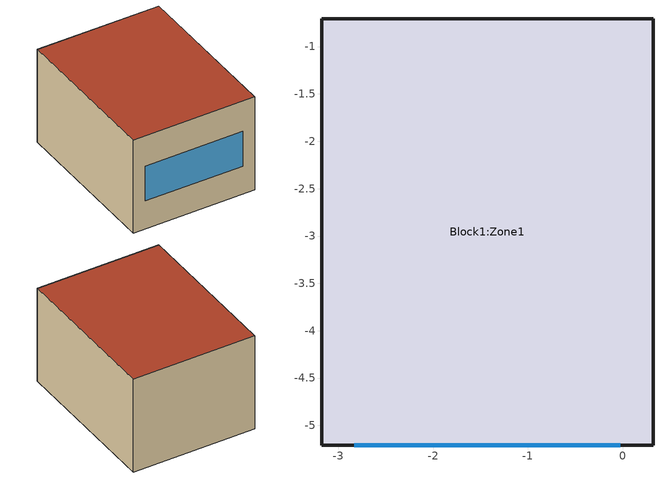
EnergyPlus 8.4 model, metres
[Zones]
Block1:Zone1
 floor ground (Project ground floor): 0.32,-5.21 -3.18,-5.21 -3.18,-0.71 0.32,-0.71 z0
 wall outside (Project wall): 0.32,-5.21 0.32,-0.71 -3.18,-0.71 -3.18,-5.21 0.32,-5.21 z0:2.8
 window (1001): -2.83,-5.21 -0.03,-5.21 z0.84:1.89
 roof outside (Project flat roof): -3.18,-5.21 0.32,-5.21 0.32,-0.71 -3.18,-0.71 z2.8
[Site:Location]
Simple-Office: Latitude {deg}=47.34; Longitude {deg}=7.36; Time Zone {hr}=1; Elevation {m}=260
[Site:GroundTemperature:BuildingSurface]
18, 18, 18, 18, 18, 18, 18, 18, 18, 18, 18, 18
[Site:GroundTemperature:Deep]
14, 14, 14, 14, 14, 14, 14, 14, 14, 14, 14, 14
[Site:GroundTemperature:Shallow]
14, 14, 14, 14, 14, 14, 14, 14, 14, 14, 14, 14
[Site:GroundTemperature:FCfactorMethod]
4.16, 5.3, 7.51, 9.61, 13.58, 15.67, 16.24, 15.18, 12.74, 9.69, 6.69, 4.7
[Site:GroundReflectance]
0.2, 0.2, 0.2, 0.2, 0.2, 0.2, 0.2, 0.2, 0.2, 0.2, 0.2, 0.2
[Site:GroundReflectance:SnowModifier]
2, 2
[Building]
Building: North Axis {deg}=0; Terrain=Suburbs; Loads Convergence Tolerance Value=.04; Temperature Convergence Tolerance Value {deltaC}=.4; Solar Distribution=FullExterior; Maximum Number of Warmup Days=25; Minimum Number of Warmup Days=6
[Material:NoMass]
3_RVAL_3: Roughness=Rough; Thermal Resistance {m2-K/W}=.18; Thermal Absorptance=0.9; Solar Absorptance=0.7; Visible Absorptance=0.7
[Construction]
Project ground floor: Urea Formaldehyde Foam_0.1327, Cast Concrete_0.1, Floor/Roof Screed_0.07, Timber Flooring_0.03
Project flat roof: Asphalt_0.01, MW Glass Wool (rolls)_0.1445, 3_RVAL_3, Plasterboard_0.013
Project wall: Brickwork Outer Leaf_0.1, XPS Extruded Polystyrene  - CO2 Blowing_0.0795, Concrete Block (Medium)_0.1, Gypsum Plastering_0.013
1001: 38, 1002, 2
2001: 20005, 38, 1002, 2
[WindowMaterial:Gas]
1002: Gas Type=Air; Thickness {m}=.013
[WindowMaterial:Glazing] Optical Data Type=SpectralAverage; Thickness {m}=.003; Infrared Transmittance at Normal Incidence=0; Front Side Infrared Hemispherical Emissivity=.84; Conductivity {W/m-K}=.9; Dirt Correction Factor for Solar and Visible Transmittance=1
Name | Solar Transmittance at Normal Incidence | Front Side Solar Reflectance at Normal Incidence | Back Side Solar Reflectance at Normal Incidence | Visible Transmittance at Normal Incidence | Front Side Visible Reflectance at Normal Incidence | Back Side Visible Reflectance at Normal Incidence | Back Side Infrared Hemispherical Emissivity
2 | .837 | .075 | .075 | .898 | .081 | .081 | .84
38 | .74 | .09 | .1 | .82 | .11 | .12 | .2
[WindowMaterial:Shade]
20005: Solar Transmittance=.1; Solar Reflectance=.8; Visible Transmittance=.7; Visible Reflectance=.2; Infrared Hemispherical Emissivity=.9; Infrared Transmittance=0; Thickness {m}=.005; Conductivity {W/m-K}=.1; Shade to Glass Distance {m}=.05; Top Opening Multiplier=.5; Bottom Opening Multiplier=.5; Left-Side Opening Multiplier=.5; Right-Side Opening Multiplier=.5; Airflow Permeability=0
[Material] Roughness=Rough; Thermal Absorptance=0.9
Name | Thickness {m} | Conductivity {W/m-K} | Density {kg/m3} | Specific Heat {J/kg-K} | Solar Absorptance | Visible Absorptance
Urea Formaldehyde Foam_0.1327 | .1327 | 0.04 | 10 | 1400 | 0.6 | 0.6
Cast Concrete_0.1 | .1 | 1.13 | 2000 | 1000 | 0.6 | 0.6
Floor/Roof Screed_0.07 | .07 | 0.41 | 1200 | 840 | 0.73 | 0.73
Timber Flooring_0.03 | .03 | 0.14 | 650 | 1200 | 0.78 | 0.78
Asphalt_0.01 | .01 | 0.7 | 2100 | 1000 | 0.85 | 0.9
MW Glass Wool (rolls)_0.1445 | .1445 | 0.04 | 12 | 840 | 0.6 | 0.6
Plasterboard_0.013 | .013 | 0.25 | 2800 | 896 | 0.5 | 0.5
Brickwork Outer Leaf_0.1 | .1 | 0.84 | 1700 | 800 | 0.7 | 0.7
XPS Extruded Polystyrene  - CO2 Blowing_0.0795 | .0795 | 0.034 | 35 | 1400 | 0.6 | 0.6
Concrete Block (Medium)_0.1 | .1 | 0.51 | 1400 | 1000 | 0.6 | 0.6
Gypsum Plastering_0.013 | .013 | 0.4 | 1000 | 1000 | 0.5 | 0.5
[WindowProperty:ShadingControl]
1001: Shading Type=ExteriorShade; Construction with Shading=2001; Shading Control Type=AlwaysOn; Schedule=Off; Shading Control Is Scheduled=Yes; Glare Control Is Active=No; Type of Slat Angle Control for Blinds=FixedSlatAngle; Setpoint 2 {W/m2 or deg C}=0
[Zone]
Block1:Zone1: Type=1; Multiplier=1; Volume {m3}=31.9657; Floor Area {m2}=11.4163; Zone Inside Convection Algorithm=TARP
[PEOPLE]
People Block1:Zone1: Zone or ZoneList=Block1:Zone1; Number of People Schedule=Block1:Zone1NumberOfOccupants; Number of People Calculation Method=People; Number of People=1; Fraction Radiant=.3; Sensible Heat Fraction=AUTOCALCULATE; Activity Level Schedule=Block1:Zone1AverageGains; Carbon Dioxide Generation Rate {m3/s-W}=3.82e-08; Enable ASHRAE 55 Comfort Warnings=No; Mean Radiant Temperature Calculation Type=ZoneAveraged; Work Efficiency Schedule=Work efficiency; Clothing Insulation Calculation Method=ClothingInsulationSchedule; Clothing Insulation Schedule=Clothing Schedule 102; Air Velocity Schedule=AirVelocitySchedule; Thermal Comfort Model 1 Type=Fanger
[Lights]
Block1:Zone1 General lighting: Zone or ZoneList=Block1:Zone1; Schedule=Block1:Zone1LightState; Design Level Calculation Method=LightingLevel; Lighting Level {W}=228.326; Return Air Fraction=0; Fraction Radiant=.42; Fraction Visible=.18; Fraction Replaceable=1
[ElectricEquipment]
Block1:Zone1 Equipment 1: Zone or ZoneList=Block1:Zone1; Schedule=2867; Design Level Calculation Method=EquipmentLevel; Design Level {W}=134.3699; Fraction Latent=0; Fraction Radiant=.2; Fraction Lost=0
[WaterUse:Equipment]
DHW Block1:Zone1: Peak Flow Rate {m3/s}=7.92799e-08; Flow Rate Fraction Schedule=2864; Target Temperature Schedule=DHW Supply Temperature Block1:Zone1; Hot Water Supply Temperature Schedule=DHW Supply Temperature Block1:Zone1; Cold Water Supply Temperature Schedule=DHW Mains Temperature Block1:Zone1; Zone=Block1:Zone1
[Daylighting:Controls]
Block1:Zone1: Total Daylighting Reference Points=1; X-Coordinate of First Reference Point {m}=-.928; Y-Coordinate of First Reference Point {m}=-2.458; Z-Coordinate of First Reference Point {m}=.8; Fraction of Zone Controlled by First Reference Point=1; Fraction of Zone Controlled by Second Reference Point=0; Illuminance Setpoint at First Reference Point {lux}=400; Illuminance Setpoint at Second Reference Point {lux}=300; Lighting Control Type=1; Glare Calculation Azimuth Angle of View Direction Clockwise from Zone y-Axis {deg}=0; Maximum Allowable Discomfort Glare Index=22; Minimum Input Power Fraction for Continuous Dimming Control=0.1; Minimum Light Output Fraction for Continuous Dimming Control=0.1; Number of Stepped Control Steps=0; Probability Lighting will be Reset When Needed in Manual Stepped Control=1
[ZoneControl:Thermostat]
Block1:Zone1 Thermostat: Zone or ZoneList=Block1:Zone1; Control Type Schedule=Zone Control Type Sched; Control 1=Dual Setpoint - Zone Block1:Zone1
[ZoneControl:Thermostat:OperativeTemperature]
Thermostat=Block1:Zone1 Thermostat; Radiative Fraction Input Mode=Scheduled; Radiative Fraction Schedule=Block1:Zone1 TempControlSch
[ThermostatSetpoint:DualSetpoint]
Dual Setpoint - Zone Block1:Zone1: Block1:Zone1 Heating SP Sch, Block1:Zone1 Cooling SP Sch
[Zone equipment]
Block1:Zone1: Block1:Zone1 Ideal Loads Air
[ZoneHVAC:IdealLoadsAirSystem]
Block1:Zone1 Ideal Loads Air: Maximum Heating Supply Air Temperature {C}=35; Minimum Cooling Supply Air Temperature {C}=12; Maximum Heating Supply Air Humidity Ratio {kgWater/kgDryAir}=0.0156; Minimum Cooling Supply Air Humidity Ratio {kgWater/kgDryAir}=0.0077; Heating Limit=LimitCapacity; Maximum Sensible Heating Capacity {W}=3000; Cooling Limit=LimitFlowRateAndCapacity; Maximum Total Cooling Capacity {W}=3000; Heating Availability Schedule=Block1:Zone1 Heating Availability Sch; Cooling Availability Schedule=Block1:Zone1 Cooling Availability Sch; Dehumidification Control Type=None; Humidification Control Type=None; Outdoor Air Economizer Type=NoEconomizer; Heat Recovery Type=None
[ExternalInterface:FunctionalMockupUnitImport]
FMU Filename=fmuNoMASS.fmu; FMU Timeout in milli-seconds=15; FMU LoggingOn Value=0
[ExternalInterface:FunctionalMockupUnitImport:From:Variable] FMU Filename,=fmuNoMASS.fmu; FMU Instance Name,=FMI
Name | EnergyPlus Key Value, | EnergyPlus Variable Name, | FMU Variable
 | Block1:Zone1 | Zone Air Relative Humidity | Block1:Zone1ZoneAirRelativeHumidity
 | Block1:Zone1 | Zone Mean Radiant Temperature | Block1:Zone1ZoneMeanRadiantTemperature
 | Block1:Zone1 | Zone Mean Air Temperature | Block1:Zone1ZoneMeanAirTemperature
 | Block1:Zone1 | Daylighting Reference Point 1 Illuminance | Block1:Zone1DaylightingReferencePoint1Illuminance
 | Environment | Site Exterior Horizontal Sky Illuminance | EnvironmentSiteExteriorHorizontalSkyIlluminance
 | Environment | Site Rain Status | EnvironmentSiteRainStatus
 | Environment | Site Outdoor Air Drybulb Temperature | EnvironmentSiteOutdoorAirDrybulbTemperature
[ExternalInterface:FunctionalMockupUnitImport:To:Schedule] FMU Filename,=fmuNoMASS.fmu; FMU Model Name,=FMI; Initial Value=0
Name | EnergyPlus Key Value, | FMU Model Variable Name,
 | Block1:Zone1NumberOfOccupants | Block1:Zone1NumberOfOccupants
 | Block1:Zone1LightState | Block1:Zone1LightState
 | Block1:Zone1WindowState0 | Block1:Zone1WindowState0
 | Block1:Zone1AverageGains | Block1:Zone1AverageGains
[ExternalInterface:FunctionalMockupUnitImport:To:Actuator]
EnergyPlus Variable=Block1:Zone1_Wall_5_0_0_0_0_0_Win_Shading_Fraction; Actuated Component Unique=Block1:Zone1_Wall_5_0_0_0_0_0_Win; Actuated Component Type=Window Shading Fraction; Actuated Component Control Type=Control Fraction; FMU Filename=fmuNoMASS.fmu; FMU Model=FMI; FMU Model Variable=Block1:Zone1BlindFraction; Initial Value!=1
[Schedule:Compact]
Off; Work efficiency: Through: 12/31, For: AllDays, Until: 24:00, 0
AirVelocitySchedule: Through: 12/31, For: AllDays, Until: 24:00, .137
2864: Through: 31 Dec, For: Weekdays SummerDesignDay, Until: 07:00, 0, Until: 08:00, 0.25, Until: 09:00, 0.5, Until: 12:00, 1, Until: 14:00, 0.75, Until: 17:00, 1, Until: 18:00, 0.5, Until: 19:00, 0.25, Until: 24:00, 0, For: Weekends, Until: 24:00, 0, For: Holidays, Until: 24:00, 0, For: WinterDesignDay AllOtherDays, Until: 24:00, 0
2867: Through: 31 Dec, For: Weekdays SummerDesignDay, Until: 07:00, 0.05, Until: 20:00, 1, Until: 24:00, 0.05, For: Weekends, Until: 24:00, 0.05, For: Holidays, Until: 24:00, 0.05, For: WinterDesignDay AllOtherDays, Until: 24:00, 0
Clothing Schedule 102: Through: 4/1, For: AllDays, Until: 24:00, 1, Through: 9/30, For: AllDays, Until: 24:00, .5, Through: 12/31, For: AllDays, Until: 24:00, 1
DHW Supply Temperature Block1:Zone1: Through: 12/31, For: AllDays, Until: 24:00, 65
DHW Mains Temperature Block1:Zone1: Through: 12/31, For: AllDays, Until: 24:00, 10
Block1:Zone1 Heating SP Sch: Through: 31 Dec, For: Weekdays SummerDesignDay WinterDesignDay, Until: 05:00, 21, Until: 19:00, 21, Until: 24:00, 21, For: Weekends, Until: 24:00, 21, For: Holidays, Until: 24:00, 21, For: AllOtherDays, Until: 24:00, 21
Block1:Zone1 Heating Availability Sch: Through: 31 Dec, For: Weekdays SummerDesignDay WinterDesignDay, Until: 05:00, 1, Until: 19:00, 1, Until: 24:00, 1, For: Weekends, Until: 24:00, 1, For: Holidays, Until: 24:00, 1, For: AllOtherDays, Until: 24:00, 1
Block1:Zone1 Cooling SP Sch: Through: 31 Dec, For: Weekdays SummerDesignDay, Until: 05:00, 100, Until: 19:00, 100, Until: 24:00, 100, For: Weekends, Until: 24:00, 100, For: Holidays, Until: 24:00, 100, For: WinterDesignDay AllOtherDays, Until: 24:00, 100
Block1:Zone1 Cooling Availability Sch: Through: 31 Dec, For: Weekdays SummerDesignDay, Until: 05:00, 0, Until: 19:00, 1, Until: 24:00, 0, For: Weekends, Until: 24:00, 0, For: Holidays, Until: 24:00, 0, For: WinterDesignDay AllOtherDays, Until: 24:00, 0
Block1:Zone1 TempControlSch: Through: 31 Dec, For: WinterDesignDay, Until: 24:00, 0.5, For: SummerDesignDay, Until: 24:00, 0, For: AllOtherDays, Until: 24:00, 0.5
[Schedule:Day:Hourly]
Off: 0, 0, 0, 0, 0, 0, 0, 0, 0, 0, 0, 0, 0, 0, 0, 0, 0, 0, 0, 0, 0, 0, 0, 0
Summer Control Type Day Sch; Winter Control Type Day Sch: 4, 4, 4, 4, 4, 4, 4, 4, 4, 4, 4, 4, 4, 4, 4, 4, 4, 4, 4, 4, 4, 4, 4, 4
[Schedule:Week:Daily]
Off: Off, Off, Off, Off, Off, Off, Off, Off, Off, Off, Off, Off
Summer Control Type Week Sch: Summer Control Type Day Sch, Summer Control Type Day Sch, Summer Control Type Day Sch, Summer Control Type Day Sch, Summer Control Type Day Sch, Summer Control Type Day Sch, Summer Control Type Day Sch, Summer Control Type Day Sch, Summer Control Type Day Sch, Summer Control Type Day Sch, Summer Control Type Day Sch, Summer Control Type Day Sch
Winter Control Type Week Sch: Winter Control Type Day Sch, Winter Control Type Day Sch, Winter Control Type Day Sch, Winter Control Type Day Sch, Winter Control Type Day Sch, Winter Control Type Day Sch, Winter Control Type Day Sch, Winter Control Type Day Sch, Winter Control Type Day Sch, Winter Control Type Day Sch, Winter Control Type Day Sch, Winter Control Type Day Sch
[Schedule:Year]
Zone Control Type Sched: Winter Control Type Week Sch, 1, 1, 3, 31, Summer Control Type Week Sch, 4, 1, 9, 30, Winter Control Type Week Sch, 10, 1, 12, 31
[AirflowNetwork:MultiZone:Surface:Crack] Reference Crack Conditions=Reference Crack Conditions
Name | Air Mass Flow Coefficient at Reference Conditions {kg/s} | Air Mass Flow Exponent
DefaultCrack | 1e-11 | 0.66
Block1:Zone1_Roof_1_0_0 | .001575 | .7
Block1:Zone1_Wall_2_0_0; Block1:Zone1_Wall_4_0_0 | .00126 | .7
Block1:Zone1_Wall_3_0_0 | .00098 | .7
Block1:Zone1_Wall_5_0_0 | .0006852 | .7
[AirflowNetwork:SimulationControl]
VENT: AirflowNetwork Control=MultizoneWithoutDistribution; Wind Pressure Coefficient Type=Input; AirflowNetwork Wind Pressure Coefficient Array=Cp Data; Height Selection for Local Wind Pressure Calculation=OpeningHeight; Building Type=LowRise; Maximum Number of Iterations=1000; Initialization Type=ZeroNodePressures; Relative Airflow Convergence Tolerance=.0001; Absolute Airflow Convergence Tolerance {kg/s}=.000001; Convergence Acceleration Limit=-0.5; Azimuth Angle of Long Axis of Building {deg}=0; Ratio of Building Width Along Short Axis to Width Along Long Axis=1
[AirflowNetwork:MultiZone:Zone]
Block1:Zone1: Ventilation Control Mode=Temperature; Ventilation Control Zone Temperature Setpoint Schedule=20001; Venting Availability Schedule=2864
[AirflowNetwork:MultiZone:Surface] Window/Door Opening Factor, or Crack Factor=1
Block1:Zone1_Roof_1_0_0: Leakage Component=Block1:Zone1_Roof_1_0_0
Block1:Zone1_Wall_2_0_0: Leakage Component=Block1:Zone1_Wall_2_0_0
Block1:Zone1_Wall_3_0_0: Leakage Component=Block1:Zone1_Wall_3_0_0
Block1:Zone1_Wall_4_0_0: Leakage Component=Block1:Zone1_Wall_4_0_0
Block1:Zone1_Wall_5_0_0: Leakage Component=Block1:Zone1_Wall_5_0_0
Block1:Zone1_Wall_5_0_0_0_0_0_Win: Leakage Component=Block1:Zone1_Wall_5_0_0_0_0_0_Win; Ventilation Control Mode=constant; Ventilation Control Zone Temperature Setpoint Schedule=20001; Venting Availability Schedule=Block1:Zone1WindowState0
[AirflowNetwork:MultiZone:ExternalNode]
Name | External Node Height {m} | Wind Pressure Coefficient Values Object
Block1:Zone1_Roof_1_0_0 | 3.73 | Block1:Zone1_Roof_1_0_0
Block1:Zone1_Wall_2_0_0 | 1.87 | Block1:Zone1_Wall_2_0_0
Block1:Zone1_Wall_3_0_0 | 1.87 | Block1:Zone1_Wall_3_0_0
Block1:Zone1_Wall_4_0_0 | 1.87 | Block1:Zone1_Wall_4_0_0
Block1:Zone1_Wall_5_0_0 | 1.87 | Block1:Zone1_Wall_5_0_0
Block1:Zone1_Wall_5_0_0_0_0_0_Win | 1.82 | Block1:Zone1_Wall_5_0_0_0_0_0_Win
[AirflowNetwork:MultiZone:WindPressureCoefficientValues] AirflowNetwork:MultiZone:WindPressureCoefficientArray=Cp Data
Name | Wind Pressure Coefficient Value 1 | Wind Pressure Coefficient Value 2 | Wind Pressure Coefficient Value 3 | Wind Pressure Coefficient Value 4 | Wind Pressure Coefficient Value 5 | Wind Pressure Coefficient Value 6 | Wind Pressure Coefficient Value 7 | Wind Pressure Coefficient Value 8
Block1:Zone1_Roof_1_0_0 | -.6 | -.5 | -.4 | -.5 | -.6 | -.5 | -.4 | -.5
Block1:Zone1_Wall_2_0_0 | -.3 | .1 | .4 | .1 | -.3 | -.35 | -.2 | -.35
Block1:Zone1_Wall_3_0_0 | .4 | .1 | -.3 | -.35 | -.2 | -.35 | -.3 | .1
Block1:Zone1_Wall_4_0_0 | -.3 | -.35 | -.2 | -.35 | -.3 | .1 | .4 | .1
Block1:Zone1_Wall_5_0_0; Block1:Zone1_Wall_5_0_0_0_0_0_Win | -.2 | -.35 | -.3 | .1 | .4 | .1 | -.3 | -.35
[AirflowNetwork:MultiZone:Component:DetailedOpening]
Block1:Zone1_Wall_5_0_0_0_0_0_Win: Air Mass Flow Coefficient When Opening is Closed {kg/s-m}=.00014; Air Mass Flow Exponent When Opening is Closed=.65; Type of Rectangular Large Vertical Opening (LVO)=NonPivoted; Extra Crack Length or Height of Pivoting Axis {m}=0; Number of Sets of Opening Factor Data=2; Opening Factor 1=0; Discharge Coefficient for Opening Factor 1=.65; Width Factor for Opening Factor 1=0; Height Factor for Opening Factor 1=1; Start Height Factor for Opening Factor 1=0; Opening Factor 2=1; Discharge Coefficient for Opening Factor 2=.65; Width Factor for Opening Factor 2=.25; Height Factor for Opening Factor 2=1; Start Height Factor for Opening Factor 2=0; Opening Factor 3=0; Discharge Coefficient for Opening Factor 3=0; Width Factor for Opening Factor 3=0; Height Factor for Opening Factor 3=0; Start Height Factor for Opening Factor 3=0; Opening Factor 4=0; Discharge Coefficient for Opening Factor 4=0; Width Factor for Opening Factor 4=0; Height Factor for Opening Factor 4=0; Start Height Factor for Opening Factor 4=0
[AirflowNetwork:MultiZone:ReferenceCrackConditions]
Reference Crack Conditions: Reference Temperature {C}=20; Reference Barometric Pressure {Pa}=101320; Reference Humidity Ratio {kgWater/kgDryAir}=0.005
[AirflowNetwork:MultiZone:WindPressureCoefficientArray]
Cp Data: Wind Direction 1 {deg}=0; Wind Direction 2 {deg}=45; Wind Direction 3 {deg}=90; Wind Direction 4 {deg}=135; Wind Direction 5 {deg}=180; Wind Direction 6 {deg}=225; Wind Direction 7 {deg}=270; Wind Direction 8 {deg}=315
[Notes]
Hourly weather file: C:\ProgramData\DesignBuilder\Weather Data\GBR_LONDON_GATWICK_IWEC.epw
off heating day
